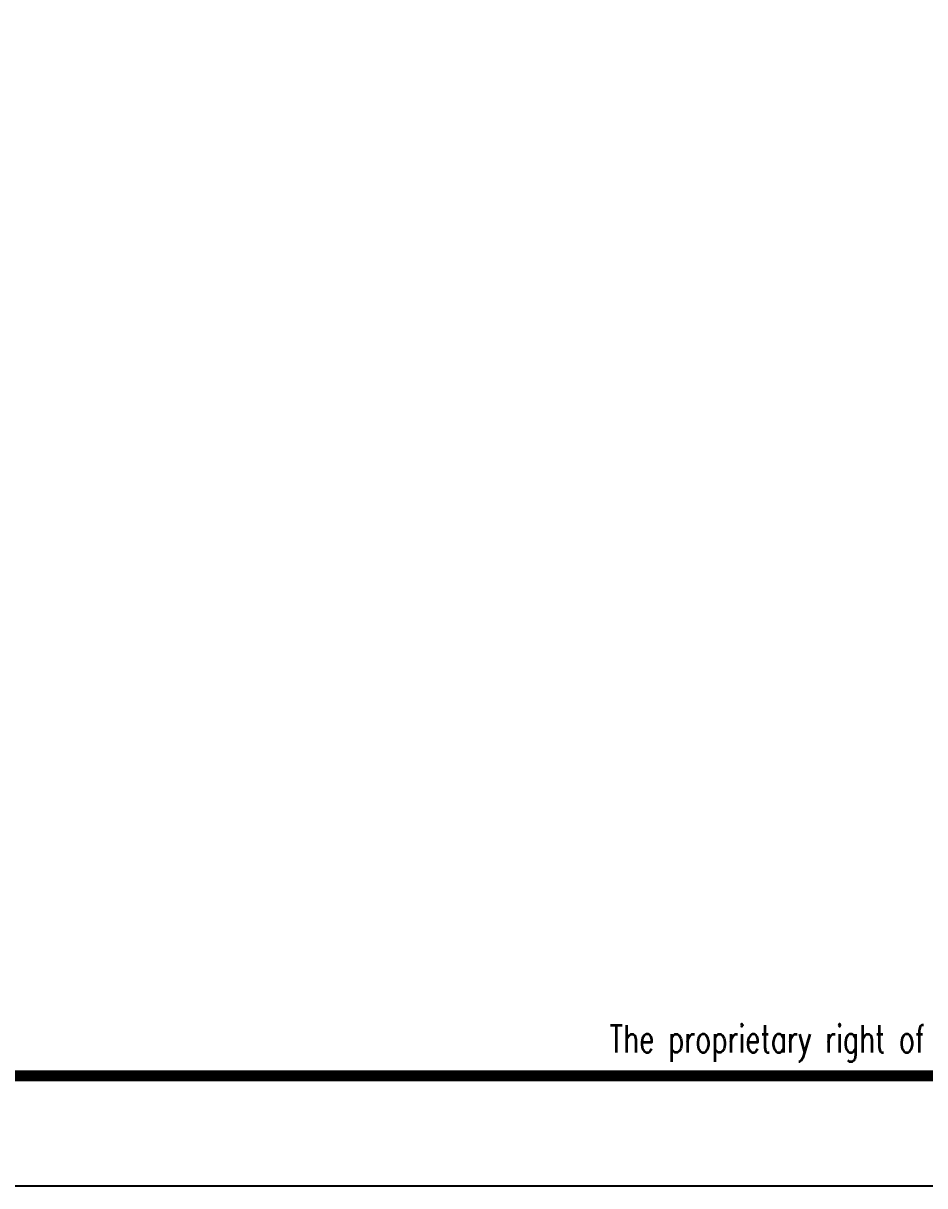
# Model space of a CAD drawing. Extents: x 5136380 to 5447195, y -425726 to -253846.
# Drawn here: x 5289132 to 5293230, y -399873 to -394588 of the extents above; entities that cross this region are included whole.
import ezdxf
from ezdxf.enums import TextEntityAlignment as Align

# ---------------------------------------------------------------- set-up
doc = ezdxf.new("R2010")
doc.units = 0
doc.header["$LTSCALE"] = 1000
doc.header["$MEASUREMENT"] = 0
doc.layers.get('0').update_dxf_attribs({"linetype": 'CONTINUOUS'})
doc.layers.add('PUB_TITLE', color=4, linetype='CONTINUOUS')
doc.styles.add('ECEC_TQ', font='txt_l.shx', dxfattribs={"bigfont": 'hztxt_l.shx'})

msp = doc.modelspace()

# ---------------------------------------------------------------- linework, layer by layer
at = {"layer": 'PUB_TITLE', "color": 4}
msp.add_lwpolyline([(5260793, -399873.5), (5302843, -399873.5), (5302843, -370173.5), (5260793, -370173.5)], close=True, dxfattribs=at)
at = {"layer": 'PUB_TITLE', "color": 4, "const_width": 50}
msp.add_lwpolyline([(5262043, -399373.5), (5302343, -399373.5), (5302343, -370673.5), (5262043, -370673.5)], close=True, dxfattribs=at)

# ---------------------------------------------------------------- texts
at = {"style": 'ECEC_TQ', "width": 0.72}
msp.add_text('The proprietary right of this document belongs to Anhui Huadong Chemical And Medical Engineering  Co.,Ltd.  and any replication or transfer to the 3rd. side is forbidden without its permission. ', height=125, dxfattribs=at).set_placement((5297843, -399223.5), align=Align.MIDDLE)

doc.saveas('drawing.dxf')
